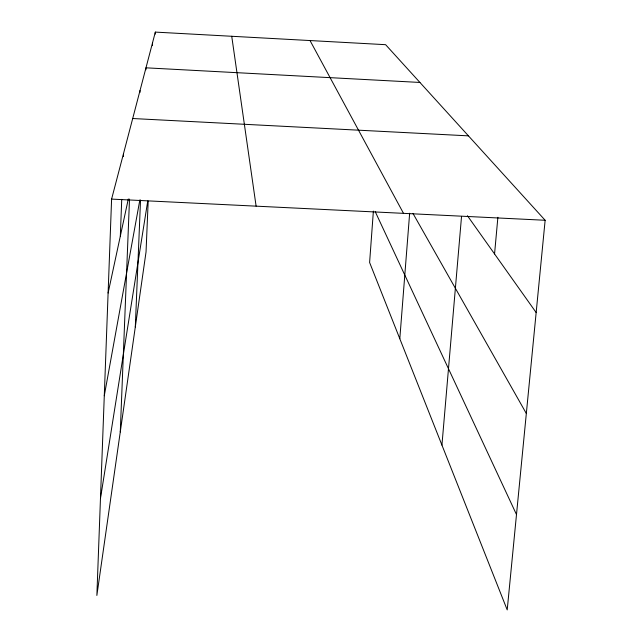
<?xml version="1.0" encoding="UTF-8"?>
<svg xmlns="http://www.w3.org/2000/svg" width="642" height="642" viewBox="0 0 642 642"><rect width="100%" height="100%" fill="white"/><g stroke="black" fill="none" stroke-linecap="round" stroke-linejoin="round"><path stroke-width="0.96" d="M373.379 211.122L369.607 262.49L507.212 609.9L545.138 220.27L385.609 44.683L155.332 32.1L111.596 199.1L96.862 595.455L146.039 251.969L148.19 201.115M120.319 236.144L121.739 199.365M123.384 156.616L123.505 153.639M120.271 431.962L129.507 199.084M139.932 92.56L140.012 90.578M135.302 326.963L140.534 200.023M145.894 69.801L145.975 67.819L419.924 82.449M152.443 45.654L152.563 42.661M155.244 34.106L155.332 32.1M399.805 338.727L409.652 213.24M441.937 445.099L461.542 216.394M494.557 253.951L497.887 217.293M100.465 498.521L147.74 201.01M104.285 395.737L139.852 199.935M108.105 293.025L128.312 198.94M111.596 199.1L545.138 220.27M132.701 118.521L468.443 135.855M467.424 215.728L536.158 312.542M412.966 213.409L526.328 413.496M310.022 40.55L403.505 213.353M375.281 211.764L516.489 514.555M231.73 36.273L256.11 206.154"/></g></svg>
